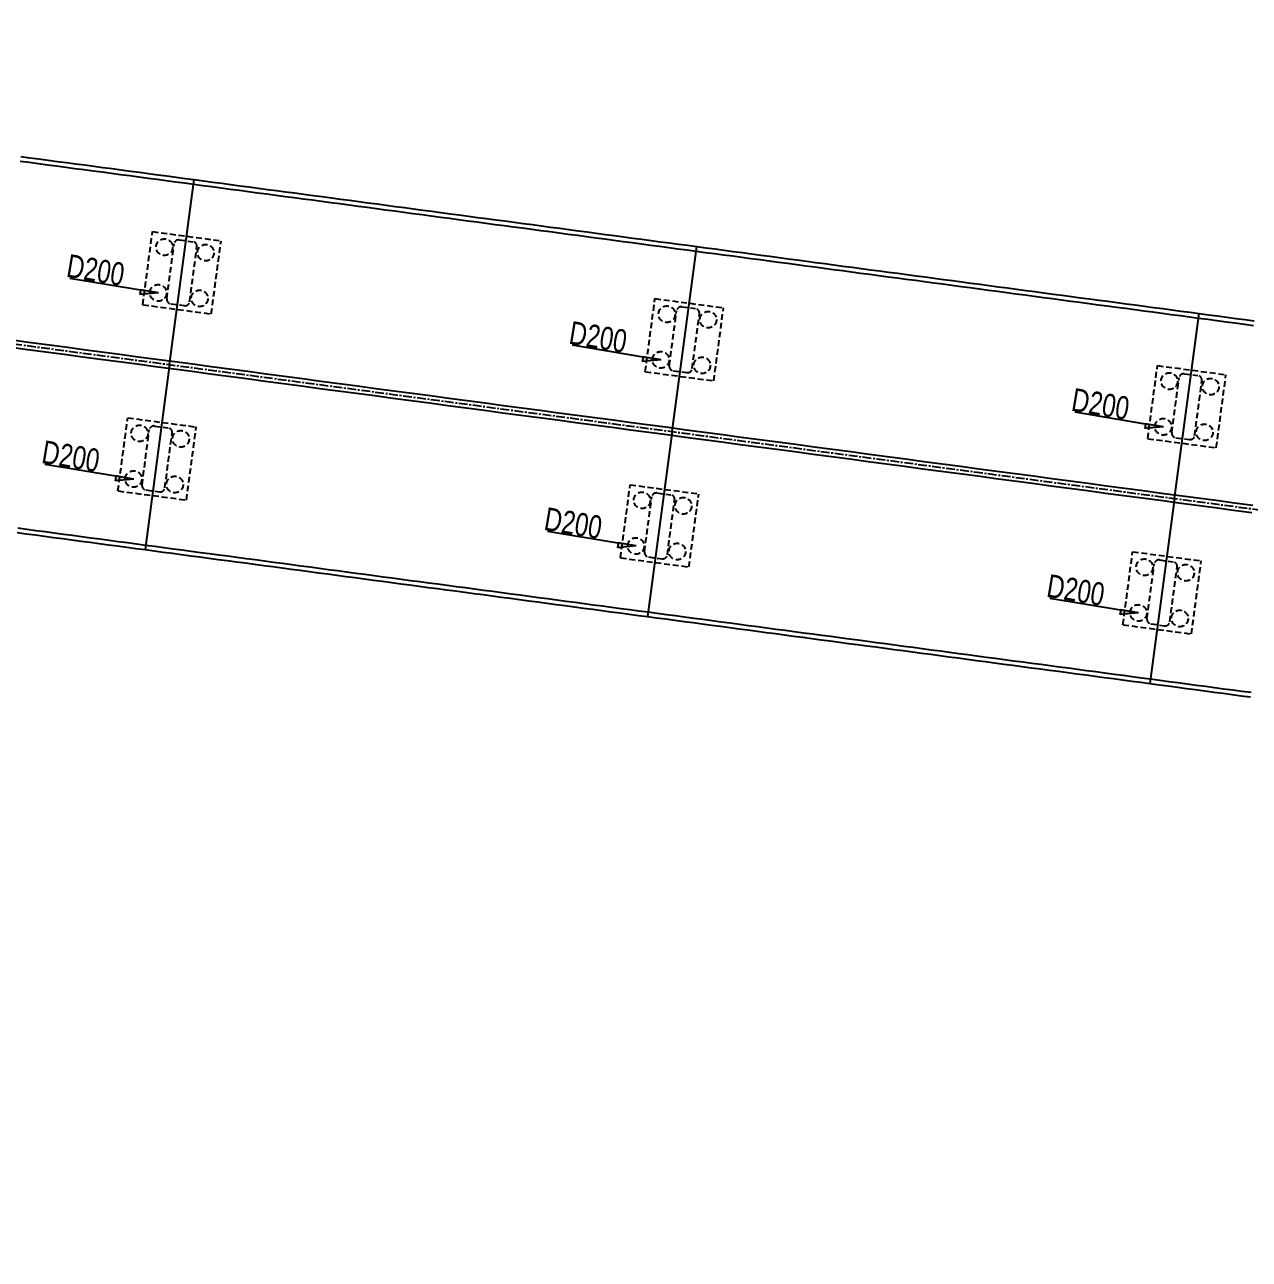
# Model space of a CAD drawing. Header units: millimetres. Extents: x 0 to 987207, y 0 to 5060561.
# Drawn here: x 493991.2 to 494124, y 2528883.6 to 2529017.5 of the extents above; entities that cross this region are included whole.
import ezdxf

# ---------------------------------------------------------------- set-up
doc = ezdxf.new("R2010")
doc.units = ezdxf.units.MM
doc.header["$LTSCALE"] = 0.1
doc.linetypes.add('CENTER', pattern=[50.8, 31.75, -6.35, 6.35, -6.35])
doc.linetypes.add('DASHED', pattern=[19.05, 12.7, -6.35])
doc.layers.get('0').update_dxf_attribs({"linetype": 'CONTINUOUS'})
doc.layers.get('Defpoints').update_dxf_attribs({"color": 150, "linetype": 'CONTINUOUS'})
doc.layers.add('GC', color=3, linetype='CONTINUOUS', lineweight=25)
for name, color, linetype in [('zhix', 1, 'CENTER'), ('平面', 7, 'CONTINUOUS'), ('桥梁', 94, 'CONTINUOUS')]:
    doc.layers.add(name, color=color, linetype=linetype)
doc.styles.add('MyFont', font='fsdb_e.shx', dxfattribs={"width": 0.78, "bigfont": 'hztxt.shx'})
doc.dimstyles.new('BZ1_200', dxfattribs={"dimtxt": 2.5, "dimasz": 2, "dimexe": 0.1, "dimexo": 0.05, "dimgap": 0.05, "dimtad": 1, "dimdec": 1, "dimlfac": 100, "dimzin": 12, "dimdsep": 46, "dimtxsty": 'MyFont', "dimblk1": 'ARR-1', "dimblk2": 'ARR-1', "dimsah": 1, "dimcen": 0, "dimclrd": 1, "dimclre": 1, "dimclrt": 7, "dimadec": 0, "dimazin": 0, "dimtfac": 1, "dimtdec": 1, "dimtofl": 0, "dimtmove": 0, "dimatfit": 3, "dimldrblk": 'ARR-1', "dimfxl": 1, "dimtolj": 1, "dimtzin": 1, "dimarcsym": 0})

# ---------------------------------------------------------------- blocks, each defined once
blk = doc.blocks.new('ARR-1')
at = {"color": 1, "linetype": 'Continuous'}
for p, q in [((0, 0), (-1, 0)), ((0, 0), (-0.966, -0.259)), ((-0.966, -0.259), (-0.966, 0))]:
    blk.add_line(p, q, dxfattribs=at)
for points in [[(-0.966, -0.259), (-0.966, 0), (0, 0)], [(0, 0), (-0.966, 0), (-0.966, -0.259), (0, 0)], [(0, 0), (-0.966, -0.259), (-0.966, 0), (0, 0)], [(0, 0), (-0.966, -0.259), (-0.966, 0), (0, 0)]]:
    blk.add_solid(points, dxfattribs=at)
blk = doc.blocks.new('*D426')
at = {"color": 1, "linetype": 'Continuous', "lineweight": -2}
blk.add_line((493993.38, 2528969.87), (494001.03, 2528968.58), dxfattribs=at)
at = {"layer": 'Defpoints', "color": 0, "linetype": 'Continuous'}
for p in [(494001.23, 2528968.55), (494003.01, 2528968.25)]:
    blk.add_point(p, dxfattribs=at)
at = {"color": 1, "linetype": 'Continuous', "lineweight": -2, "xscale": 2, "yscale": 2, "zscale": 2, "rotation": 350.4989132162006}
blk.add_blockref('ARR-1', (494003.01, 2528968.25), dxfattribs=at)
at = {"color": 7, "linetype": 'Continuous', "insert": (493996.19, 2528970.71), "char_height": 2.5, "attachment_point": 5, "rotation": 350.4989, "style": 'MyFont'}
blk.add_mtext('\\A1;D200', dxfattribs=at)
blk = doc.blocks.new('*D427')
at = {"color": 1, "linetype": 'Continuous', "lineweight": -2}
blk.add_line((493996.07, 2528990.06), (494003.73, 2528988.78), dxfattribs=at)
at = {"layer": 'Defpoints', "color": 0, "linetype": 'Continuous'}
for p in [(494003.92, 2528988.75), (494005.7, 2528988.45)]:
    blk.add_point(p, dxfattribs=at)
at = {"color": 1, "linetype": 'Continuous', "lineweight": -2, "xscale": 2, "yscale": 2, "zscale": 2, "rotation": 350.4989132463564}
blk.add_blockref('ARR-1', (494005.7, 2528988.45), dxfattribs=at)
at = {"color": 7, "linetype": 'Continuous', "insert": (493998.88, 2528990.91), "char_height": 2.5, "attachment_point": 5, "rotation": 350.4989, "style": 'MyFont'}
blk.add_mtext('\\A1;D200', dxfattribs=at)
blk = doc.blocks.new('*D428')
at = {"color": 1, "linetype": 'Continuous', "lineweight": -2}
blk.add_line((494047.9, 2528962.6), (494055.55, 2528961.32), dxfattribs=at)
at = {"layer": 'Defpoints', "color": 0, "linetype": 'Continuous'}
for p in [(494055.75, 2528961.29), (494057.53, 2528960.99)]:
    blk.add_point(p, dxfattribs=at)
at = {"color": 1, "linetype": 'Continuous', "lineweight": -2, "xscale": 2, "yscale": 2, "zscale": 2, "rotation": 350.4989132311256}
blk.add_blockref('ARR-1', (494057.53, 2528960.99), dxfattribs=at)
at = {"color": 7, "linetype": 'Continuous', "insert": (494050.7, 2528963.45), "char_height": 2.5, "attachment_point": 5, "rotation": 350.4989, "style": 'MyFont'}
blk.add_mtext('\\A1;D200', dxfattribs=at)
blk = doc.blocks.new('*D429')
at = {"color": 1, "linetype": 'Continuous', "lineweight": -2}
blk.add_line((494050.59, 2528982.8), (494058.24, 2528981.52), dxfattribs=at)
at = {"layer": 'Defpoints', "color": 0, "linetype": 'Continuous'}
for p in [(494058.44, 2528981.48), (494060.22, 2528981.19)]:
    blk.add_point(p, dxfattribs=at)
at = {"color": 1, "linetype": 'Continuous', "lineweight": -2, "xscale": 2, "yscale": 2, "zscale": 2, "rotation": 350.4989132463564}
blk.add_blockref('ARR-1', (494060.22, 2528981.19), dxfattribs=at)
at = {"color": 7, "linetype": 'Continuous', "insert": (494053.4, 2528983.65), "char_height": 2.5, "attachment_point": 5, "rotation": 350.4989, "style": 'MyFont'}
blk.add_mtext('\\A1;D200', dxfattribs=at)
blk = doc.blocks.new('*D430')
at = {"color": 1, "linetype": 'Continuous', "lineweight": -2}
blk.add_line((494102.42, 2528955.34), (494110.07, 2528954.06), dxfattribs=at)
at = {"layer": 'Defpoints', "color": 0, "linetype": 'Continuous'}
for p in [(494110.27, 2528954.02), (494112.04, 2528953.73)]:
    blk.add_point(p, dxfattribs=at)
at = {"color": 1, "linetype": 'Continuous', "lineweight": -2, "xscale": 2, "yscale": 2, "zscale": 2, "rotation": 350.4988913349763}
blk.add_blockref('ARR-1', (494112.04, 2528953.73), dxfattribs=at)
at = {"color": 7, "linetype": 'Continuous', "insert": (494105.22, 2528956.19), "char_height": 2.5, "attachment_point": 5, "rotation": 350.4989, "style": 'MyFont'}
blk.add_mtext('\\A1;D200', dxfattribs=at)
blk = doc.blocks.new('*D431')
at = {"color": 1, "linetype": 'Continuous', "lineweight": -2}
blk.add_line((494105.11, 2528975.53), (494112.76, 2528974.25), dxfattribs=at)
at = {"layer": 'Defpoints', "color": 0, "linetype": 'Continuous'}
for p in [(494112.96, 2528974.22), (494114.73, 2528973.92)]:
    blk.add_point(p, dxfattribs=at)
at = {"color": 1, "linetype": 'Continuous', "lineweight": -2, "xscale": 2, "yscale": 2, "zscale": 2, "rotation": 350.4988913645204}
blk.add_blockref('ARR-1', (494114.73, 2528973.92), dxfattribs=at)
at = {"color": 7, "linetype": 'Continuous', "insert": (494107.91, 2528976.38), "char_height": 2.5, "attachment_point": 5, "rotation": 350.4989, "style": 'MyFont'}
blk.add_mtext('\\A1;D200', dxfattribs=at)

msp = doc.modelspace()

# ---------------------------------------------------------------- linework, layer by layer
at = {"layer": 'Defpoints'}
for p, q in [((494061.4265, 2528973.4024), (494064.1009, 2528993.475)), ((494115.9447, 2528966.1384), (494118.6191, 2528986.211)), ((494061.4265, 2528973.4024), (494058.752, 2528953.3298)), ((494115.9447, 2528966.1384), (494113.2702, 2528946.0658))]:
    msp.add_line(p, q, dxfattribs=at)
at = {"layer": 'GC', "color": 7, "linetype": 'DASHED', "ltscale": 0.5}
for p, q in [((494003.9905, 2528987.16), (494005.0471, 2528995.09)), ((494005.0471, 2528995.09), (494012.4814, 2528994.0994)), ((494006.6007, 2528987.8211), (494007.3931, 2528993.7685)), ((494007.9547, 2528994.1981), (494009.4416, 2528994)), ((494009.0788, 2528987.4909), (494009.8712, 2528993.4384)), ((494011.4248, 2528986.1695), (494012.4814, 2528994.0994)), ((494004.0104, 2528987.1574), (494011.4447, 2528986.1668)), ((494007.0302, 2528987.2594), (494008.5171, 2528987.0613)), ((494058.5087, 2528979.896), (494059.5653, 2528987.8259)), ((494059.5653, 2528987.8259), (494066.9996, 2528986.8354)), ((494062.4729, 2528986.9341), (494063.9598, 2528986.736)), ((494065.943, 2528978.9054), (494066.9996, 2528986.8354)), ((494061.1188, 2528980.5571), (494061.9113, 2528986.5045)), ((494063.5969, 2528980.2269), (494064.3894, 2528986.1743)), ((494113.0269, 2528972.632), (494114.0835, 2528980.5619)), ((494114.0835, 2528980.5619), (494121.5178, 2528979.5713)), ((494058.5286, 2528979.8933), (494065.9629, 2528978.9028)), ((494061.5484, 2528979.9954), (494063.0353, 2528979.7973)), ((494115.637, 2528973.293), (494116.4295, 2528979.2404)), ((494116.9911, 2528979.67), (494118.478, 2528979.4719)), ((494118.1151, 2528972.9628), (494118.9076, 2528978.9103)), ((494120.4612, 2528971.6414), (494121.5178, 2528979.5713)), ((494001.2995, 2528966.9635), (494002.3561, 2528974.8934)), ((494002.3561, 2528974.8934), (494009.7904, 2528973.9029)), ((494003.9097, 2528967.6246), (494004.7021, 2528973.572)), ((494005.2638, 2528974.0016), (494006.7506, 2528973.8035)), ((494008.7338, 2528965.973), (494009.7904, 2528973.9029)), ((494006.3878, 2528967.2944), (494007.1802, 2528973.2418)), ((494113.0468, 2528972.6293), (494120.481, 2528971.6388)), ((494116.0666, 2528972.7314), (494117.5535, 2528972.5332)), ((494001.3194, 2528966.9609), (494008.7537, 2528965.9703)), ((494004.3392, 2528967.0629), (494005.8261, 2528966.8648)), ((494055.8177, 2528959.6995), (494056.8743, 2528967.6294)), ((494056.8743, 2528967.6294), (494064.3086, 2528966.6389)), ((494059.7819, 2528966.7376), (494061.2688, 2528966.5395)), ((494063.252, 2528958.7089), (494064.3086, 2528966.6389)), ((494058.4278, 2528960.3605), (494059.2203, 2528966.308)), ((494060.9059, 2528960.0304), (494061.6984, 2528965.9778)), ((494110.3359, 2528952.4354), (494111.3925, 2528960.3654)), ((494111.3925, 2528960.3654), (494118.8268, 2528959.3748)), ((494055.8376, 2528959.6968), (494063.2719, 2528958.7063)), ((494058.8574, 2528959.7989), (494060.3443, 2528959.6008)), ((494112.946, 2528953.0965), (494113.7385, 2528959.0439)), ((494114.3001, 2528959.4735), (494115.787, 2528959.2754)), ((494115.4241, 2528952.7663), (494116.2166, 2528958.7138)), ((494117.7702, 2528951.4449), (494118.8268, 2528959.3748)), ((494110.3557, 2528952.4328), (494117.79, 2528951.4422)), ((494113.3756, 2528952.5348), (494114.8625, 2528952.3367))]:
    msp.add_line(p, q, dxfattribs=at)
for centre in [(494006.3358, 2528993.405), (494010.8163, 2528992.808), (494005.6754, 2528988.4488), (494010.1559, 2528987.8518), (494060.854, 2528986.1409), (494065.3345, 2528985.544), (494060.1936, 2528981.1847), (494064.6741, 2528980.5878), (494115.3722, 2528978.8769), (494119.8527, 2528978.2799), (494114.7118, 2528973.9207), (494003.6448, 2528973.2085), (494008.1253, 2528972.6115), (494119.1923, 2528973.3237), (494002.9844, 2528968.2523), (494007.4649, 2528967.6553), (494058.163, 2528965.9444), (494062.6435, 2528965.3475), (494057.5026, 2528960.9882), (494061.9831, 2528960.3913), (494112.6812, 2528958.6804), (494117.1617, 2528958.0834), (494112.0208, 2528953.7242), (494116.5013, 2528953.1272)]:
    msp.add_circle(centre, 0.9, dxfattribs=at)
for centre, start, end in [((494007.8887, 2528993.7025), 82.410566, 172.410566), ((494009.3756, 2528993.5044), 352.410566, 82.410566), ((494007.0963, 2528987.7551), 172.410566, 262.410566), ((494008.5831, 2528987.5569), 262.410566, 352.410566), ((494062.4069, 2528986.4385), 82.410566, 172.410566), ((494063.8938, 2528986.2403), 352.410566, 82.410566), ((494061.6145, 2528980.491), 172.410566, 262.410566), ((494063.1013, 2528980.2929), 262.410566, 352.410566), ((494116.9251, 2528979.1744), 82.410544, 172.410544), ((494118.412, 2528978.9763), 352.410544, 82.410544), ((494005.1977, 2528973.506), 82.410566, 172.410566), ((494006.6846, 2528973.3079), 352.410566, 82.410566), ((494116.1327, 2528973.227), 172.410544, 262.410544), ((494117.6195, 2528973.0289), 262.410544, 352.410544), ((494004.4053, 2528967.5585), 172.410566, 262.410566), ((494005.8921, 2528967.3604), 262.410566, 352.410566), ((494059.7159, 2528966.2419), 82.410566, 172.410566), ((494061.2028, 2528966.0438), 352.410566, 82.410566), ((494058.9235, 2528960.2945), 172.410566, 262.410566), ((494060.4103, 2528960.0964), 262.410566, 352.410566), ((494114.2341, 2528958.9779), 82.410544, 172.410544), ((494115.721, 2528958.7798), 352.410544, 82.410544), ((494113.4417, 2528953.0305), 172.410544, 262.410544), ((494114.9285, 2528952.8323), 262.410544, 352.410544)]:
    msp.add_arc(centre, 0.5, start, end, dxfattribs=at)
at = {"layer": 'zhix', "ltscale": 0.3, "flags": 128}
msp.add_lwpolyline([(493730.1101, 2529017.5464), (494735.4686, 2528883.5917)], dxfattribs=at)
at = {"layer": '平面', "color": 7, "linetype": 'Continuous', "flags": 128}
for points in [[(493990.7492, 2529003.2484), (493991.7404, 2529003.1164), (493992.7316, 2529002.9843), (493993.7229, 2529002.8522), (493994.7141, 2529002.7201), (493995.7054, 2529002.5881), (493996.6966, 2529002.456), (493997.6878, 2529002.3239), (493998.6791, 2529002.1919), (493999.6703, 2529002.0598), (494000.6616, 2529001.9277), (494001.6528, 2529001.7956), (494002.644, 2529001.6636), (494003.6353, 2529001.5315), (494004.6265, 2529001.3994), (494005.6178, 2529001.2673), (494006.609, 2529001.1353), (494007.6002, 2529001.0032), (494008.5915, 2529000.8711), (494009.5827, 2529000.7391), (494010.574, 2529000.607), (494011.5652, 2529000.4749), (494012.5564, 2529000.3428), (494013.5477, 2529000.2108), (494014.5389, 2529000.0787), (494015.5302, 2528999.9466), (494016.5214, 2528999.8145), (494017.5126, 2528999.6825), (494018.5039, 2528999.5504), (494019.4951, 2528999.4183), (494020.4864, 2528999.2863), (494021.4776, 2528999.1542), (494022.4688, 2528999.0221), (494023.4601, 2528998.89), (494024.4513, 2528998.758), (494025.4426, 2528998.6259), (494026.4338, 2528998.4938), (494027.425, 2528998.3617), (494028.4163, 2528998.2297), (494029.4075, 2528998.0976), (494030.3988, 2528997.9655), (494031.39, 2528997.8335), (494032.3812, 2528997.7014), (494033.3725, 2528997.5693), (494034.3637, 2528997.4372), (494035.355, 2528997.3052), (494036.3462, 2528997.1731), (494037.3374, 2528997.041), (494038.3287, 2528996.9089), (494039.3199, 2528996.7769), (494040.3112, 2528996.6448), (494041.3024, 2528996.5127), (494042.2936, 2528996.3806), (494043.2849, 2528996.2486), (494044.2761, 2528996.1165), (494045.2674, 2528995.9844), (494046.2586, 2528995.8524), (494047.2498, 2528995.7203), (494048.2411, 2528995.5882), (494049.2323, 2528995.4561), (494050.2236, 2528995.3241), (494051.2148, 2528995.192), (494052.206, 2528995.0599), (494053.1973, 2528994.9278), (494054.1885, 2528994.7958), (494055.1798, 2528994.6637), (494056.171, 2528994.5316), (494057.1622, 2528994.3996), (494058.1535, 2528994.2675), (494059.1447, 2528994.1354), (494060.136, 2528994.0033), (494061.1272, 2528993.8713), (494062.1184, 2528993.7392), (494063.1097, 2528993.6071), (494064.1009, 2528993.475), (494065.0922, 2528993.343), (494066.0834, 2528993.2109), (494067.0746, 2528993.0788), (494068.0659, 2528992.9468), (494069.0571, 2528992.8147), (494070.0484, 2528992.6826), (494071.0396, 2528992.5505), (494072.0308, 2528992.4185), (494073.0221, 2528992.2864), (494074.0133, 2528992.1543), (494075.0046, 2528992.0222), (494075.9958, 2528991.8902), (494076.987, 2528991.7581), (494077.9783, 2528991.626), (494078.9695, 2528991.494), (494079.9608, 2528991.3619), (494080.952, 2528991.2298), (494081.9432, 2528991.0977), (494082.9345, 2528990.9657), (494083.9257, 2528990.8336), (494084.917, 2528990.7015), (494085.9082, 2528990.5694), (494086.8994, 2528990.4374), (494087.8907, 2528990.3053), (494088.8819, 2528990.1732), (494089.8732, 2528990.0411), (494090.8644, 2528989.9091), (494091.8556, 2528989.777), (494092.8469, 2528989.6449), (494093.8381, 2528989.5129), (494094.8294, 2528989.3808), (494095.8206, 2528989.2487), (494096.8118, 2528989.1166), (494097.8031, 2528988.9846), (494098.7943, 2528988.8525), (494099.7856, 2528988.7204), (494100.7768, 2528988.5883), (494101.768, 2528988.4563), (494102.7593, 2528988.3242), (494103.7505, 2528988.1921), (494104.7418, 2528988.0601), (494105.733, 2528987.928), (494106.7242, 2528987.7959), (494107.7155, 2528987.6638), (494108.7067, 2528987.5318), (494109.698, 2528987.3997), (494110.6892, 2528987.2676), (494111.6804, 2528987.1355), (494112.6717, 2528987.0035), (494113.6629, 2528986.8714), (494114.6542, 2528986.7393), (494115.6454, 2528986.6073), (494116.6366, 2528986.4752), (494117.6279, 2528986.3431), (494118.6191, 2528986.211), (494119.6104, 2528986.079), (494120.6016, 2528985.9469), (494121.5928, 2528985.8148), (494122.5841, 2528985.6827), (494123.5753, 2528985.5507), (494124.5666, 2528985.4186)], [(493990.6831, 2529002.7528), (493991.6744, 2529002.6207), (493992.6656, 2529002.4887), (493993.6568, 2529002.3566), (493994.6481, 2529002.2245), (493995.6393, 2529002.0925), (493996.6306, 2529001.9604), (493997.6218, 2529001.8283), (493998.6131, 2529001.6962), (493999.6043, 2529001.5642), (494000.5955, 2529001.4321), (494001.5868, 2529001.3), (494002.578, 2529001.1679), (494003.5693, 2529001.0359), (494004.5605, 2529000.9038), (494005.5517, 2529000.7717), (494006.543, 2529000.6397), (494007.5342, 2529000.5076), (494008.5255, 2529000.3755), (494009.5167, 2529000.2434), (494010.5079, 2529000.1114), (494011.4992, 2528999.9793), (494012.4904, 2528999.8472), (494013.4817, 2528999.7151), (494014.4729, 2528999.5831), (494015.4641, 2528999.451), (494016.4554, 2528999.3189), (494017.4466, 2528999.1869), (494018.4379, 2528999.0548), (494019.4291, 2528998.9227), (494020.4203, 2528998.7906), (494021.4116, 2528998.6586), (494022.4028, 2528998.5265), (494023.3941, 2528998.3944), (494024.3853, 2528998.2623), (494025.3765, 2528998.1303), (494026.3678, 2528997.9982), (494027.359, 2528997.8661), (494028.3503, 2528997.734), (494029.3415, 2528997.602), (494030.3327, 2528997.4699), (494031.324, 2528997.3378), (494032.3152, 2528997.2058), (494033.3065, 2528997.0737), (494034.2977, 2528996.9416), (494035.2889, 2528996.8095), (494036.2802, 2528996.6775), (494037.2714, 2528996.5454), (494038.2627, 2528996.4133), (494039.2539, 2528996.2812), (494040.2451, 2528996.1492), (494041.2364, 2528996.0171), (494042.2276, 2528995.885), (494043.2189, 2528995.753), (494044.2101, 2528995.6209), (494045.2013, 2528995.4888), (494046.1926, 2528995.3567), (494047.1838, 2528995.2247), (494048.1751, 2528995.0926), (494049.1663, 2528994.9605), (494050.1575, 2528994.8284), (494051.1488, 2528994.6964), (494052.14, 2528994.5643), (494053.1313, 2528994.4322), (494054.1225, 2528994.3002), (494055.1137, 2528994.1681), (494056.105, 2528994.036), (494057.0962, 2528993.9039), (494058.0875, 2528993.7719), (494059.0787, 2528993.6398), (494060.0699, 2528993.5077), (494061.0612, 2528993.3756), (494062.0524, 2528993.2436), (494063.0437, 2528993.1115), (494064.0349, 2528992.9794), (494065.0261, 2528992.8474), (494066.0174, 2528992.7153), (494067.0086, 2528992.5832), (494067.9999, 2528992.4511), (494068.9911, 2528992.3191), (494069.9823, 2528992.187), (494070.9736, 2528992.0549), (494071.9648, 2528991.9228), (494072.9561, 2528991.7908), (494073.9473, 2528991.6587), (494074.9385, 2528991.5266), (494075.9298, 2528991.3945), (494076.921, 2528991.2625), (494077.9123, 2528991.1304), (494078.9035, 2528990.9983), (494079.8947, 2528990.8663), (494080.886, 2528990.7342), (494081.8772, 2528990.6021), (494082.8685, 2528990.47), (494083.8597, 2528990.338), (494084.8509, 2528990.2059), (494085.8422, 2528990.0738), (494086.8334, 2528989.9417), (494087.8247, 2528989.8097), (494088.8159, 2528989.6776), (494089.8071, 2528989.5455), (494090.7984, 2528989.4135), (494091.7896, 2528989.2814), (494092.7809, 2528989.1493), (494093.7721, 2528989.0172), (494094.7633, 2528988.8852), (494095.7546, 2528988.7531), (494096.7458, 2528988.621), (494097.7371, 2528988.4889), (494098.7283, 2528988.3569), (494099.7195, 2528988.2248), (494100.7108, 2528988.0927), (494101.702, 2528987.9607), (494102.6933, 2528987.8286), (494103.6845, 2528987.6965), (494104.6757, 2528987.5644), (494105.667, 2528987.4324), (494106.6582, 2528987.3003), (494107.6495, 2528987.1682), (494108.6407, 2528987.0361), (494109.6319, 2528986.9041), (494110.6232, 2528986.772), (494111.6144, 2528986.6399), (494112.6057, 2528986.5079), (494113.5969, 2528986.3758), (494114.5881, 2528986.2437), (494115.5794, 2528986.1116), (494116.5706, 2528985.9796), (494117.5619, 2528985.8475), (494118.5531, 2528985.7154), (494119.5443, 2528985.5833), (494120.5356, 2528985.4513), (494121.5268, 2528985.3192), (494122.5181, 2528985.1871), (494123.5093, 2528985.0551), (494124.5005, 2528984.923)], [(493989.6144, 2528983.3742), (493991.5969, 2528983.1101), (493993.5793, 2528982.8459), (493995.5618, 2528982.5818), (493997.5443, 2528982.3176), (493999.5268, 2528982.0535), (494001.5093, 2528981.7893), (494003.4917, 2528981.5252), (494005.4742, 2528981.2611), (494007.4567, 2528980.9969), (494009.4392, 2528980.7328), (494011.4217, 2528980.4686), (494013.4041, 2528980.2045), (494015.3866, 2528979.9403), (494017.3691, 2528979.6762), (494019.3516, 2528979.412), (494021.3341, 2528979.1479), (494023.3165, 2528978.8837), (494025.299, 2528978.6196), (494027.2815, 2528978.3554), (494029.264, 2528978.0913), (494031.2465, 2528977.8272), (494033.2289, 2528977.563), (494035.2114, 2528977.2989), (494037.1939, 2528977.0347), (494039.1764, 2528976.7706), (494041.1589, 2528976.5064), (494043.1413, 2528976.2423), (494045.1238, 2528975.9781), (494047.1063, 2528975.714), (494049.0888, 2528975.4498), (494051.0713, 2528975.1857), (494053.0537, 2528974.9216), (494055.0362, 2528974.6574), (494057.0187, 2528974.3933), (494059.0012, 2528974.1291), (494060.9837, 2528973.865), (494062.9661, 2528973.6008), (494064.9486, 2528973.3367), (494066.9311, 2528973.0725), (494068.9136, 2528972.8084), (494070.8961, 2528972.5442), (494072.8785, 2528972.2801), (494074.861, 2528972.0159), (494076.8435, 2528971.7518), (494078.826, 2528971.4877), (494080.8085, 2528971.2235), (494082.7909, 2528970.9594), (494084.7734, 2528970.6952), (494086.7559, 2528970.4311), (494088.7384, 2528970.1669), (494090.7209, 2528969.9028), (494092.7033, 2528969.6386), (494094.6858, 2528969.3745), (494096.6683, 2528969.1103), (494098.6508, 2528968.8462), (494100.6333, 2528968.5821), (494102.6157, 2528968.3179), (494104.5982, 2528968.0538), (494106.5807, 2528967.7896), (494108.5632, 2528967.5255), (494110.5457, 2528967.2613), (494112.5281, 2528966.9972), (494114.5106, 2528966.733), (494116.4931, 2528966.4689), (494118.4756, 2528966.2047), (494120.4581, 2528965.9406), (494122.4405, 2528965.6764), (494124.423, 2528965.4123)], [(493989.5087, 2528982.5812), (493991.4912, 2528982.3171), (493993.4737, 2528982.0529), (493995.4562, 2528981.7888), (493997.4386, 2528981.5246), (493999.4211, 2528981.2605), (494001.4036, 2528980.9964), (494003.3861, 2528980.7322), (494005.3686, 2528980.4681), (494007.351, 2528980.2039), (494009.3335, 2528979.9398), (494011.316, 2528979.6756), (494013.2985, 2528979.4115), (494015.281, 2528979.1473), (494017.2634, 2528978.8832), (494019.2459, 2528978.619), (494021.2284, 2528978.3549), (494023.2109, 2528978.0907), (494025.1934, 2528977.8266), (494027.1758, 2528977.5625), (494029.1583, 2528977.2983), (494031.1408, 2528977.0342), (494033.1233, 2528976.77), (494035.1058, 2528976.5059), (494037.0882, 2528976.2417), (494039.0707, 2528975.9776), (494041.0532, 2528975.7134), (494043.0357, 2528975.4493), (494045.0182, 2528975.1851), (494047.0006, 2528974.921), (494048.9831, 2528974.6569), (494050.9656, 2528974.3927), (494052.9481, 2528974.1286), (494054.9306, 2528973.8644), (494056.913, 2528973.6003), (494058.8955, 2528973.3361), (494060.878, 2528973.072), (494062.8605, 2528972.8078), (494064.843, 2528972.5437), (494066.8254, 2528972.2795), (494068.8079, 2528972.0154), (494070.7904, 2528971.7512), (494072.7729, 2528971.4871), (494074.7554, 2528971.223), (494076.7378, 2528970.9588), (494078.7203, 2528970.6947), (494080.7028, 2528970.4305), (494082.6853, 2528970.1664), (494084.6678, 2528969.9022), (494086.6502, 2528969.6381), (494088.6327, 2528969.3739), (494090.6152, 2528969.1098), (494092.5977, 2528968.8456), (494094.5802, 2528968.5815), (494096.5626, 2528968.3174), (494098.5451, 2528968.0532), (494100.5276, 2528967.7891), (494102.5101, 2528967.5249), (494104.4926, 2528967.2608), (494106.475, 2528966.9966), (494108.4575, 2528966.7325), (494110.44, 2528966.4683), (494112.4225, 2528966.2042), (494114.405, 2528965.94), (494116.3874, 2528965.6759), (494118.3699, 2528965.4117), (494120.3524, 2528965.1476), (494122.3349, 2528964.8835), (494124.3174, 2528964.6193)], [(493990.4225, 2528962.9385), (493991.4137, 2528962.8064), (493992.4049, 2528962.6743), (493993.3962, 2528962.5423), (493994.3874, 2528962.4102), (493995.3787, 2528962.2781), (493996.3699, 2528962.146), (493997.3611, 2528962.014), (493998.3524, 2528961.8819), (493999.3436, 2528961.7498), (494000.3349, 2528961.6177), (494001.3261, 2528961.4857), (494002.3173, 2528961.3536), (494003.3086, 2528961.2215), (494004.2998, 2528961.0895), (494005.2911, 2528960.9574), (494006.2823, 2528960.8253), (494007.2735, 2528960.6932), (494008.2648, 2528960.5612), (494009.256, 2528960.4291), (494010.2473, 2528960.297), (494011.2385, 2528960.1649), (494012.2297, 2528960.0329), (494013.221, 2528959.9008), (494014.2122, 2528959.7687), (494015.2035, 2528959.6367), (494016.1947, 2528959.5046), (494017.1859, 2528959.3725), (494018.1772, 2528959.2404), (494019.1684, 2528959.1084), (494020.1597, 2528958.9763), (494021.1509, 2528958.8442), (494022.1421, 2528958.7121), (494023.1334, 2528958.5801), (494024.1246, 2528958.448), (494025.1159, 2528958.3159), (494026.1071, 2528958.1839), (494027.0983, 2528958.0518), (494028.0896, 2528957.9197), (494029.0808, 2528957.7876), (494030.0721, 2528957.6556), (494031.0633, 2528957.5235), (494032.0545, 2528957.3914), (494033.0458, 2528957.2593), (494034.037, 2528957.1273), (494035.0283, 2528956.9952), (494036.0195, 2528956.8631), (494037.0107, 2528956.731), (494038.002, 2528956.599), (494038.9932, 2528956.4669), (494039.9845, 2528956.3348), (494040.9757, 2528956.2028), (494041.9669, 2528956.0707), (494042.9582, 2528955.9386), (494043.9494, 2528955.8065), (494044.9407, 2528955.6745), (494045.9319, 2528955.5424), (494046.9231, 2528955.4103), (494047.9144, 2528955.2782), (494048.9056, 2528955.1462), (494049.8969, 2528955.0141), (494050.8881, 2528954.882), (494051.8793, 2528954.75), (494052.8706, 2528954.6179), (494053.8618, 2528954.4858), (494054.8531, 2528954.3537), (494055.8443, 2528954.2217), (494056.8355, 2528954.0896), (494057.8268, 2528953.9575), (494058.818, 2528953.8254), (494059.8093, 2528953.6934), (494060.8005, 2528953.5613), (494061.7917, 2528953.4292), (494062.783, 2528953.2972), (494063.7742, 2528953.1651), (494064.7655, 2528953.033), (494065.7567, 2528952.9009), (494066.7479, 2528952.7689), (494067.7392, 2528952.6368), (494068.7304, 2528952.5047), (494069.7217, 2528952.3726), (494070.7129, 2528952.2406), (494071.7041, 2528952.1085), (494072.6954, 2528951.9764), (494073.6866, 2528951.8444), (494074.6779, 2528951.7123), (494075.6691, 2528951.5802), (494076.6603, 2528951.4481), (494077.6516, 2528951.3161), (494078.6428, 2528951.184), (494079.6341, 2528951.0519), (494080.6253, 2528950.9198), (494081.6165, 2528950.7878), (494082.6078, 2528950.6557), (494083.599, 2528950.5236), (494084.5903, 2528950.3915), (494085.5815, 2528950.2595), (494086.5727, 2528950.1274), (494087.564, 2528949.9953), (494088.5552, 2528949.8633), (494089.5465, 2528949.7312), (494090.5377, 2528949.5991), (494091.5289, 2528949.467), (494092.5202, 2528949.335), (494093.5114, 2528949.2029), (494094.5027, 2528949.0708), (494095.4939, 2528948.9387), (494096.4851, 2528948.8067), (494097.4764, 2528948.6746), (494098.4676, 2528948.5425), (494099.4589, 2528948.4105), (494100.4501, 2528948.2784), (494101.4413, 2528948.1463), (494102.4326, 2528948.0142), (494103.4238, 2528947.8822), (494104.4151, 2528947.7501), (494105.4063, 2528947.618), (494106.3975, 2528947.4859), (494107.3888, 2528947.3539), (494108.38, 2528947.2218), (494109.3713, 2528947.0897), (494110.3625, 2528946.9577), (494111.3537, 2528946.8256), (494112.345, 2528946.6935), (494113.3362, 2528946.5614), (494114.3275, 2528946.4294), (494115.3187, 2528946.2973), (494116.3099, 2528946.1652), (494117.3012, 2528946.0331), (494118.2924, 2528945.9011), (494119.2837, 2528945.769), (494120.2749, 2528945.6369), (494121.2661, 2528945.5049), (494122.2574, 2528945.3728), (494123.2486, 2528945.2407), (494124.2399, 2528945.1086)], [(493990.3564, 2528962.4429), (493991.3477, 2528962.3108), (493992.3389, 2528962.1787), (493993.3301, 2528962.0466), (493994.3214, 2528961.9146), (493995.3126, 2528961.7825), (493996.3039, 2528961.6504), (493997.2951, 2528961.5183), (493998.2863, 2528961.3863), (493999.2776, 2528961.2542), (494000.2688, 2528961.1221), (494001.2601, 2528960.9901), (494002.2513, 2528960.858), (494003.2425, 2528960.7259), (494004.2338, 2528960.5938), (494005.225, 2528960.4618), (494006.2163, 2528960.3297), (494007.2075, 2528960.1976), (494008.1987, 2528960.0655), (494009.19, 2528959.9335), (494010.1812, 2528959.8014), (494011.1725, 2528959.6693), (494012.1637, 2528959.5373), (494013.1549, 2528959.4052), (494014.1462, 2528959.2731), (494015.1374, 2528959.141), (494016.1287, 2528959.009), (494017.1199, 2528958.8769), (494018.1111, 2528958.7448), (494019.1024, 2528958.6127), (494020.0936, 2528958.4807), (494021.0849, 2528958.3486), (494022.0761, 2528958.2165), (494023.0673, 2528958.0844), (494024.0586, 2528957.9524), (494025.0498, 2528957.8203), (494026.0411, 2528957.6882), (494027.0323, 2528957.5562), (494028.0235, 2528957.4241), (494029.0148, 2528957.292), (494030.006, 2528957.1599), (494030.9973, 2528957.0279), (494031.9885, 2528956.8958), (494032.9797, 2528956.7637), (494033.971, 2528956.6316), (494034.9622, 2528956.4996), (494035.9535, 2528956.3675), (494036.9447, 2528956.2354), (494037.9359, 2528956.1034), (494038.9272, 2528955.9713), (494039.9184, 2528955.8392), (494040.9097, 2528955.7071), (494041.9009, 2528955.5751), (494042.8921, 2528955.443), (494043.8834, 2528955.3109), (494044.8746, 2528955.1788), (494045.8659, 2528955.0468), (494046.8571, 2528954.9147), (494047.8483, 2528954.7826), (494048.8396, 2528954.6506), (494049.8308, 2528954.5185), (494050.8221, 2528954.3864), (494051.8133, 2528954.2543), (494052.8045, 2528954.1223), (494053.7958, 2528953.9902), (494054.787, 2528953.8581), (494055.7783, 2528953.726), (494056.7695, 2528953.594), (494057.7607, 2528953.4619), (494058.752, 2528953.3298), (494059.7432, 2528953.1978), (494060.7345, 2528953.0657), (494061.7257, 2528952.9336), (494062.7169, 2528952.8015), (494063.7082, 2528952.6695), (494064.6994, 2528952.5374), (494065.6907, 2528952.4053), (494066.6819, 2528952.2732), (494067.6731, 2528952.1412), (494068.6644, 2528952.0091), (494069.6556, 2528951.877), (494070.6469, 2528951.7449), (494071.6381, 2528951.6129), (494072.6293, 2528951.4808), (494073.6206, 2528951.3487), (494074.6118, 2528951.2167), (494075.6031, 2528951.0846), (494076.5943, 2528950.9525), (494077.5855, 2528950.8204), (494078.5768, 2528950.6884), (494079.568, 2528950.5563), (494080.5593, 2528950.4242), (494081.5505, 2528950.2921), (494082.5417, 2528950.1601), (494083.533, 2528950.028), (494084.5242, 2528949.8959), (494085.5155, 2528949.7639), (494086.5067, 2528949.6318), (494087.4979, 2528949.4997), (494088.4892, 2528949.3676), (494089.4804, 2528949.2356), (494090.4717, 2528949.1035), (494091.4629, 2528948.9714), (494092.4541, 2528948.8393), (494093.4454, 2528948.7073), (494094.4366, 2528948.5752), (494095.4279, 2528948.4431), (494096.4191, 2528948.3111), (494097.4103, 2528948.179), (494098.4016, 2528948.0469), (494099.3928, 2528947.9148), (494100.3841, 2528947.7828), (494101.3753, 2528947.6507), (494102.3665, 2528947.5186), (494103.3578, 2528947.3865), (494104.349, 2528947.2545), (494105.3403, 2528947.1224), (494106.3315, 2528946.9903), (494107.3227, 2528946.8583), (494108.314, 2528946.7262), (494109.3052, 2528946.5941), (494110.2965, 2528946.462), (494111.2877, 2528946.33), (494112.2789, 2528946.1979), (494113.2702, 2528946.0658), (494114.2614, 2528945.9337), (494115.2527, 2528945.8017), (494116.2439, 2528945.6696), (494117.2351, 2528945.5375), (494118.2264, 2528945.4054), (494119.2176, 2528945.2734), (494120.2089, 2528945.1413), (494121.2001, 2528945.0092), (494122.1913, 2528944.8772), (494123.1826, 2528944.7451), (494124.1738, 2528944.613)]]:
    msp.add_lwpolyline(points, dxfattribs=at)
at = {"layer": '桥梁', "color": 3}
for q in [(494009.5828, 2529000.7382), (494004.2338, 2528960.593)]:
    msp.add_line((494006.9083, 2528980.6656), q, dxfattribs=at)

# ---------------------------------------------------------------- dimensions: what is measured, and where the dimension line sits
at = {"linetype": 'Continuous'}
for p1, p2, picture, middle in [((494003.9225, 2528988.7481), (494005.6978, 2528988.4509), '*D427', (493998.6623, 2528989.6284)), ((494058.4407, 2528981.484), (494060.216, 2528981.1869), '*D429', (494053.1805, 2528982.3644)), ((494112.9589, 2528974.22), (494114.7342, 2528973.9229), '*D431', (494107.6987, 2528975.1003)), ((494001.2315, 2528968.5515), (494003.0068, 2528968.2544), '*D426', (493995.9713, 2528969.4319)), ((494055.7497, 2528961.2875), (494057.525, 2528960.9904), '*D428', (494050.4895, 2528962.1679)), ((494110.2679, 2528954.0235), (494112.0432, 2528953.7263), '*D430', (494105.0077, 2528954.9038))]:
    dim = msp.add_diameter_dim_2p(p1=p1, p2=p2, text='D200', dimstyle='BZ1_200', dxfattribs=at)
    dim.commit()
    dim.dimension.update_dxf_attribs({"geometry": picture, "text_midpoint": middle, "dimtype": 163})

doc.saveas('drawing.dxf')
